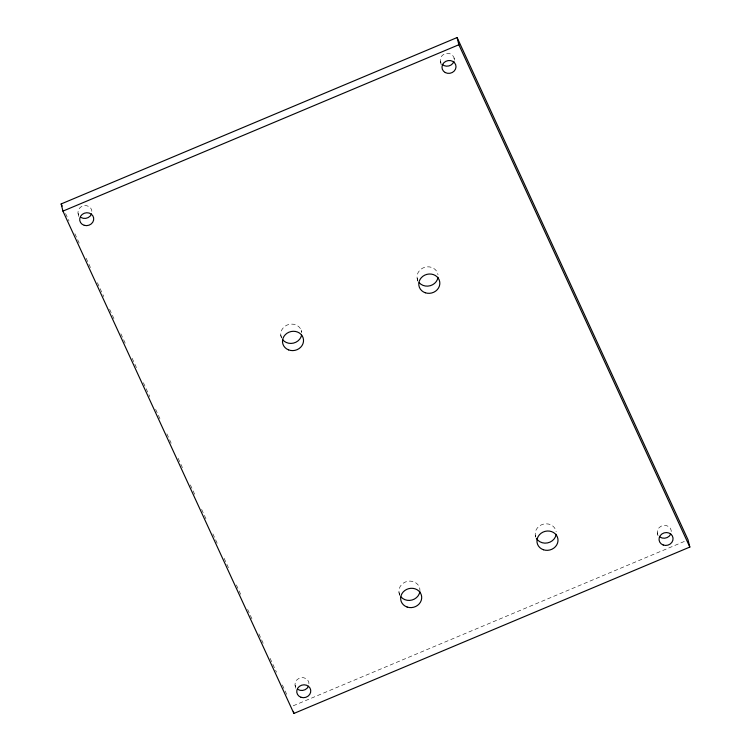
<?xml version="1.0" encoding="UTF-8"?>
<svg xmlns="http://www.w3.org/2000/svg" width="751" height="751" viewBox="0 0 751 751"><rect width="100%" height="100%" fill="white"/><g stroke="black" fill="none" stroke-linecap="round" stroke-linejoin="round"><path stroke-width="0.56" stroke-dasharray="3.75 2.82" d="M293.219 705.799L684.828 541.236M65.581 213.509L69.008 220.963M74.875 233.73L80.263 245.436M86.13 258.213L91.519 269.919M97.386 282.686L103.751 296.523M109.618 309.29L115.006 321.006M120.873 333.773L126.262 345.479M132.129 358.246L137.517 369.952M143.385 382.728L149.749 396.566M155.617 409.333L161.005 421.039M166.872 433.815L172.251 445.521M178.128 458.288L183.507 469.995M190.36 484.893L195.739 496.599M201.615 509.375L206.994 521.081M212.871 533.848L218.25 545.555M224.127 558.331L229.506 570.037M236.358 584.935L240.761 594.51M247.614 609.408L252.993 621.115M258.87 633.891L264.249 645.597M270.116 658.364L276.481 672.201M282.357 684.978L287.736 696.684M657.313 532.788L658.064 535.867M454.102 58.052L454.599 60.099M440.396 61.451L441.147 64.539M535.275 535.163L535.782 537.218M417.115 278.161L417.866 281.25M398.978 592.445L399.729 595.524M301.17 330.083L301.667 332.139M280.752 334.993L281.503 338.081M295.03 685.184L295.781 688.263M78.029 213.378L78.78 216.466M295.509 686.78A7.059 6.412 -13.7 0 1 301.085 677.712A7.059 6.412 -13.7 0 1 308.961 684.612M657.745 534.402A7.059 6.412 -13.7 0 1 663.537 525.437A7.059 6.412 -13.7 0 1 671.234 532.506M78.583 214.964A7.059 6.412 -13.7 0 1 83.755 205.708A7.059 6.412 -13.7 0 1 91.951 212.298M441.034 63.009A7.059 6.412 -13.7 0 1 445.7 53.537A7.059 6.412 -13.7 0 1 454.271 59.714M417.819 280.574A10.589 9.613 -13.7 0 1 424.831 267.262A10.589 9.613 -13.7 0 1 438.002 274.791M535.679 536.796A10.589 9.613 -13.7 0 1 543.442 524.142A10.589 9.613 -13.7 0 1 556.172 531.802M399.682 594.848A10.589 9.613 -13.7 0 1 407.596 581.321A10.589 9.613 -13.7 0 1 419.95 590.755M281.343 337.434A10.589 9.613 -13.7 0 1 289.013 324.413A10.589 9.613 -13.7 0 1 301.752 332.524"/><path stroke-width="1.13" d="M61.178 203.934L457.106 37.55L688.066 539.875L689.822 547.066L293.894 713.45L62.934 211.125L61.178 203.934L62.155 206.065M62.934 211.125L458.861 44.741L457.106 37.55M458.861 44.741L689.822 547.066M293.388 711.394L293.894 713.45M308.483 686.254A7.059 6.412 -13.7 0 1 297.725 689.343M670.718 534.139A7.059 6.412 -13.7 0 1 659.894 537.003M91.547 213.951A7.059 6.412 -13.7 0 1 80.911 217.433M453.961 61.385A7.059 6.412 -13.7 0 1 442.095 64.333M438.002 277.316A10.589 9.613 -13.7 0 1 430.285 285.699A10.589 9.613 -13.7 0 1 419.199 282.695M556.172 534.318A10.589 9.613 -13.7 0 1 547.545 542.917A10.589 9.613 -13.7 0 1 536.374 538.317M419.865 591.6A10.589 9.613 -13.7 0 1 412.139 599.983A10.589 9.613 -13.7 0 1 401.062 596.979M301.62 335.04A10.589 9.613 -13.7 0 1 293.5 343.104A10.589 9.613 -13.7 0 1 282.601 339.63M301.057 697.303A7.059 6.412 -13.7 0 0 310.717 690.122A7.059 6.412 -13.7 0 0 299.48 686.311A7.059 6.412 -13.7 0 0 301.057 697.303M663.208 545.01A7.059 6.412 -13.7 0 0 673.027 538.016A7.059 6.412 -13.7 0 0 661.894 533.97A7.059 6.412 -13.7 0 0 663.208 545.01M84.281 225.338A7.059 6.412 -13.7 0 0 93.631 217.809A7.059 6.412 -13.7 0 0 82.206 214.429A7.059 6.412 -13.7 0 0 84.281 225.338M445.259 72.547A7.059 6.412 -13.7 0 0 456.017 66.905A7.059 6.412 -13.7 0 0 445.728 61.375A7.059 6.412 -13.7 0 0 445.259 72.547M288.525 349.872A10.589 9.613 -13.7 0 0 303.507 339.715A10.589 9.613 -13.7 0 0 286.995 333.266A10.589 9.613 -13.7 0 0 288.525 349.872M407.136 607.043A10.589 9.613 -13.7 0 0 421.621 596.266A10.589 9.613 -13.7 0 0 404.761 590.549A10.589 9.613 -13.7 0 0 407.136 607.043M543.442 549.76A10.589 9.613 -13.7 0 0 557.927 538.993A10.589 9.613 -13.7 0 0 541.067 533.266A10.589 9.613 -13.7 0 0 543.442 549.76M425.273 292.759A10.589 9.613 -13.7 0 0 439.757 281.982A10.589 9.613 -13.7 0 0 422.897 276.265A10.589 9.613 -13.7 0 0 425.273 292.759"/></g></svg>
